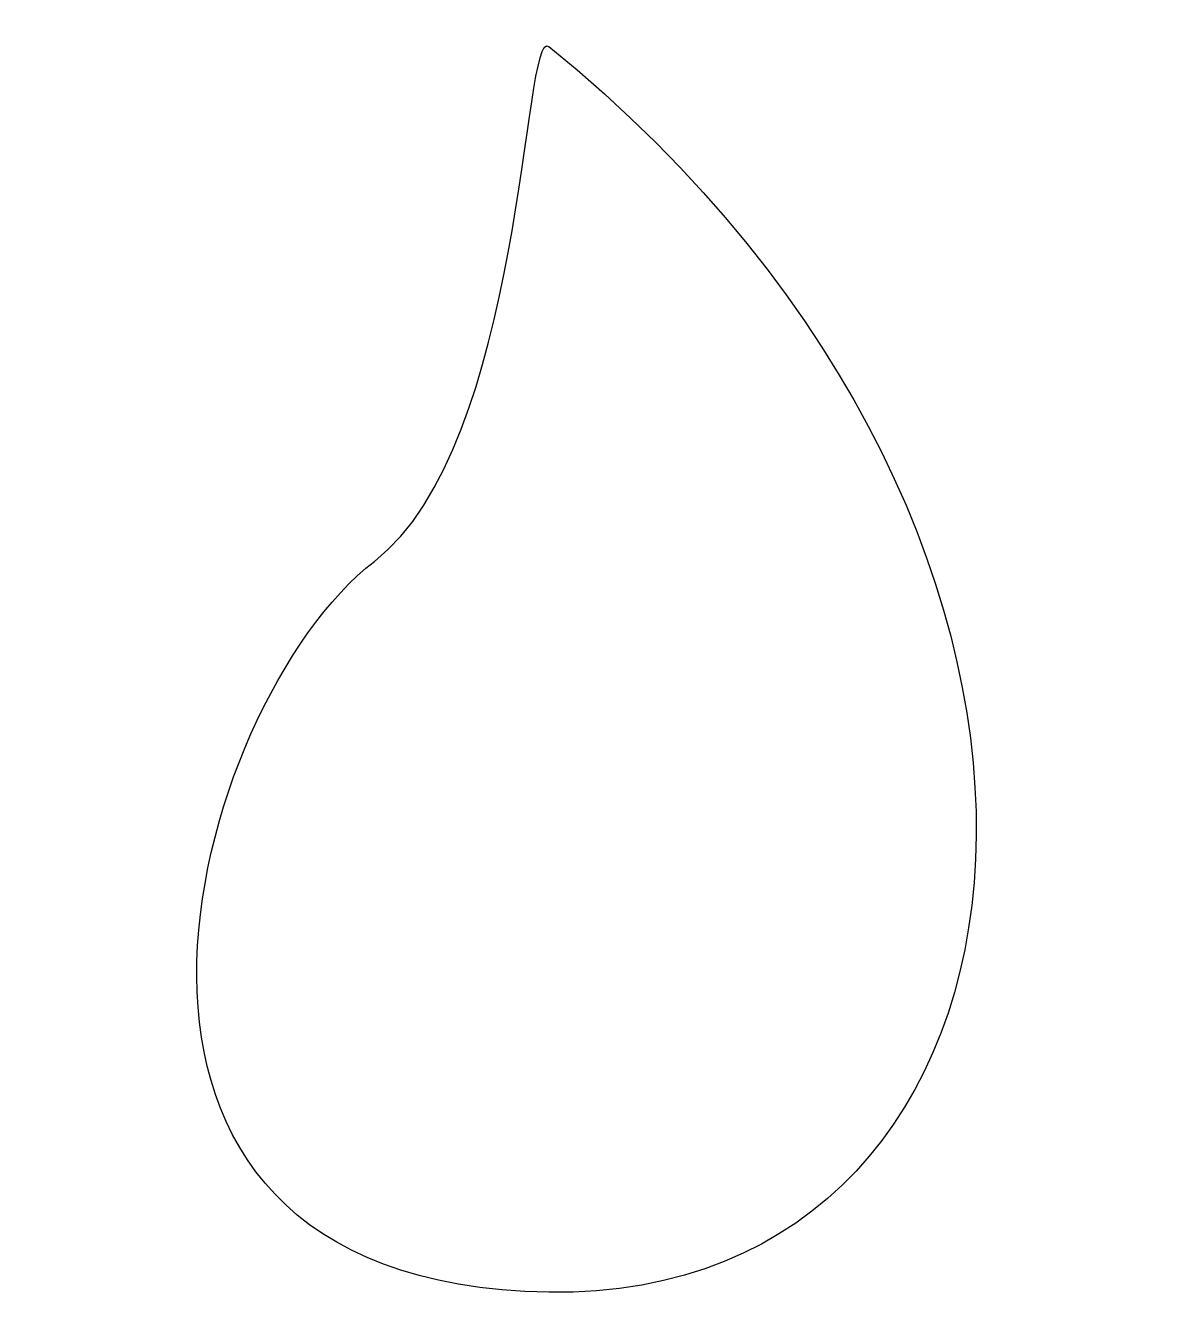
# Model space of a CAD drawing. Header units: centimetres. Extents: x -5.4 to 5.5, y -6 to 6.1.
import ezdxf

# ---------------------------------------------------------------- set-up
doc = ezdxf.new("R2010")
doc.units = ezdxf.units.CM
doc.header["$MEASUREMENT"] = 0
doc.layers.add('Camada 1', color=7, linetype='Continuous')

msp = doc.modelspace()

# ---------------------------------------------------------------- linework, layer by layer
at = {"layer": 'Camada 1'}
msp.add_open_spline([(-0.36024, 5.94672), (-0.60707, 6.14659), (-0.59453, 2.13429), (-2.02627, 1.02798), (-2.02627, 1.02798), (-3.77128, -0.32057), (-5.35822, -5.87375), (-0.36024, -5.95326), (-0.36024, -5.95326), (4.63768, -6.03276), (5.51025, 1.18666), (-0.36024, 5.94672)], degree=3, knots=[0, 0, 0, 0, 0.25, 0.25, 0.25, 0.25, 0.5, 0.5, 0.5, 0.5, 1, 1, 1, 1], dxfattribs=at)

doc.saveas('drawing.dxf')
